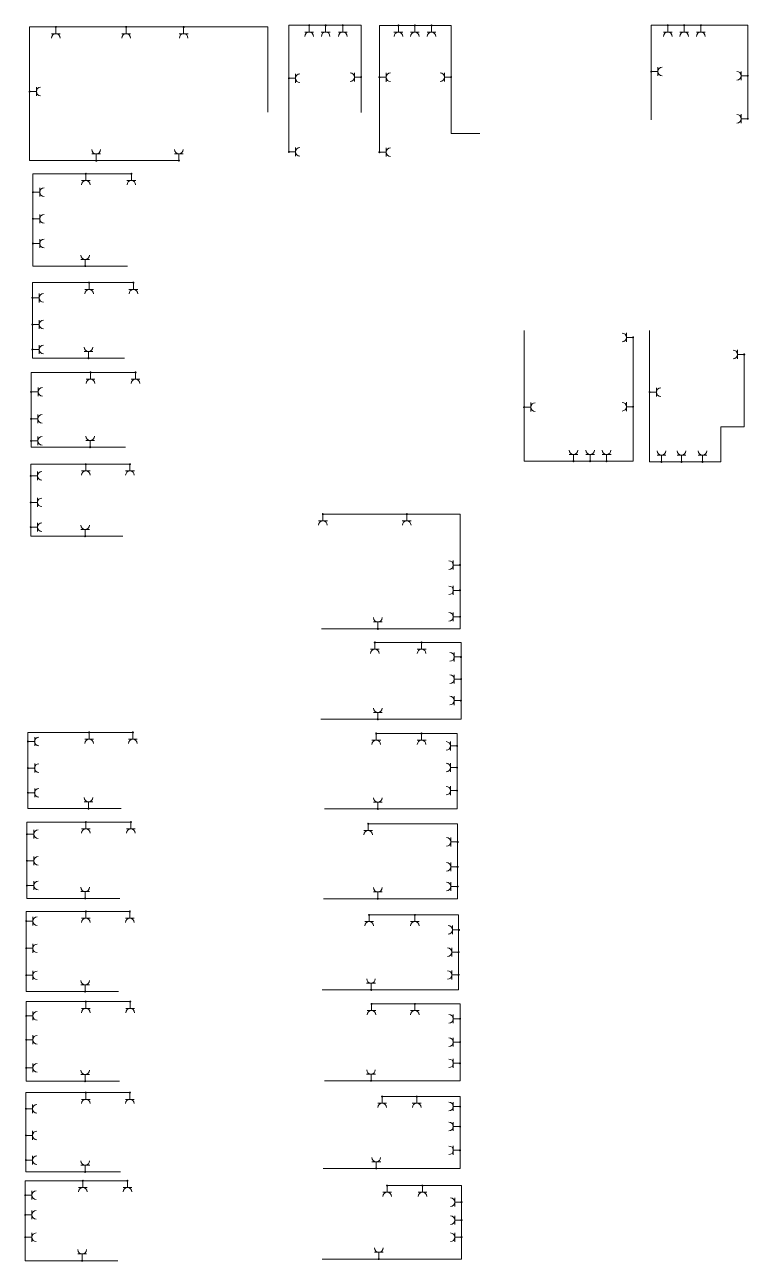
# Model space of a CAD drawing. Extents: x -17539 to 1421, y -3169 to 802964.
# Drawn here: x -17538.6 to -17474.3, y 802851.2 to 802961.1 of the extents above; entities that cross this region are included whole.
import ezdxf

# ---------------------------------------------------------------- set-up
doc = ezdxf.new("R2010")
doc.units = 0
doc.header["$LTSCALE"] = 25
doc.header["$MEASUREMENT"] = 0
doc.layers.get('0').update_dxf_attribs({"lineweight": 9})
doc.layers.add('Tomadas', color=3, linetype='Continuous', lineweight=9, true_color=0x00f500)

# ---------------------------------------------------------------- blocks, each defined once
blk = doc.blocks.new('Tomada')
for p, q in [((0, 0), (-0.97, 0)), ((0, 0.63), (0, 0)), ((0, 0), (0, -0.63))]:
    blk.add_line(p, q)
blk.add_arc((0.62, 0), 0.622, 90, 270)

msp = doc.modelspace()

# ---------------------------------------------------------------- hatches: boundary and pattern name
at = {"layer": 'Tomadas'}
h = msp.add_hatch(color=256, dxfattribs=at)
h.dxf.hatch_style = 1
h.paths.add_polyline_path([(-17535.78, 802960.91, 1), (-17535.88, 802960.91, 1)])
h = msp.add_hatch(color=256, dxfattribs=at)
h.dxf.hatch_style = 1
h.paths.add_polyline_path([(-17529.54, 802960.91, 1), (-17529.64, 802960.91, 1)])
h = msp.add_hatch(color=256, dxfattribs=at)
h.dxf.hatch_style = 1
h.paths.add_polyline_path([(-17524.44, 802960.91, 1), (-17524.53, 802960.91, 1)])
h = msp.add_hatch(color=256, dxfattribs=at)
h.dxf.hatch_style = 1
h.paths.add_polyline_path([(-17513.28, 802961.06, 1), (-17513.37, 802961.06, 1)])
h = msp.add_hatch(color=256, dxfattribs=at)
h.dxf.hatch_style = 1
h.paths.add_polyline_path([(-17511.82, 802961.06, 1), (-17511.91, 802961.06, 1)])
h = msp.add_hatch(color=256, dxfattribs=at)
h.dxf.hatch_style = 1
h.paths.add_polyline_path([(-17510.3, 802961.06, 1), (-17510.39, 802961.06, 1)])
h = msp.add_hatch(color=256, dxfattribs=at)
h.dxf.hatch_style = 1
h.paths.add_polyline_path([(-17505.36, 802961.05, 1), (-17505.45, 802961.05, 1)])
h = msp.add_hatch(color=256, dxfattribs=at)
h.dxf.hatch_style = 1
h.paths.add_polyline_path([(-17503.9, 802961.05, 1), (-17503.99, 802961.05, 1)])
h = msp.add_hatch(color=256, dxfattribs=at)
h.dxf.hatch_style = 1
h.paths.add_polyline_path([(-17502.4, 802961.05, 1), (-17502.49, 802961.05, 1)])
h = msp.add_hatch(color=256, dxfattribs=at)
h.dxf.hatch_style = 1
h.paths.add_polyline_path([(-17481.42, 802961.06, 1), (-17481.51, 802961.06, 1)])
h = msp.add_hatch(color=256, dxfattribs=at)
h.dxf.hatch_style = 1
h.paths.add_polyline_path([(-17479.96, 802961.06, 1), (-17480.05, 802961.06, 1)])
h = msp.add_hatch(color=256, dxfattribs=at)
h.dxf.hatch_style = 1
h.paths.add_polyline_path([(-17478.46, 802961.06, 1), (-17478.55, 802961.06, 1)])
h = msp.add_hatch(color=256, dxfattribs=at)
h.dxf.hatch_style = 1
h.paths.add_polyline_path([(-17515.09, 802956.35, 1), (-17515.18, 802956.35, 1)])
h = msp.add_hatch(color=256, dxfattribs=at)
h.dxf.hatch_style = 1
h.paths.add_polyline_path([(-17508.66, 802956.46, 1), (-17508.75, 802956.46, 1)])
h = msp.add_hatch(color=256, dxfattribs=at)
h.dxf.hatch_style = 1
h.paths.add_polyline_path([(-17507.04, 802956.44, 1), (-17507.14, 802956.44, 1)])
h = msp.add_hatch(color=256, dxfattribs=at)
h.dxf.hatch_style = 1
h.paths.add_polyline_path([(-17500.66, 802956.46, 1), (-17500.75, 802956.46, 1)])
h = msp.add_hatch(color=256, dxfattribs=at)
h.dxf.hatch_style = 1
h.paths.add_polyline_path([(-17482.88, 802956.95, 1), (-17482.98, 802956.95, 1)])
h = msp.add_hatch(color=256, dxfattribs=at)
h.dxf.hatch_style = 1
h.paths.add_polyline_path([(-17474.3, 802956.58, 1), (-17474.4, 802956.58, 1)])
h = msp.add_hatch(color=256, dxfattribs=at)
h.dxf.hatch_style = 1
h.paths.add_polyline_path([(-17538.12, 802955.17, 1), (-17538.21, 802955.17, 1)])
h = msp.add_hatch(color=256, dxfattribs=at)
h.dxf.hatch_style = 1
h.paths.add_polyline_path([(-17474.31, 802952.76, 1), (-17474.4, 802952.76, 1)])
h = msp.add_hatch(color=256, dxfattribs=at)
h.dxf.hatch_style = 1
h.paths.add_polyline_path([(-17515.09, 802949.81, 1), (-17515.18, 802949.81, 1)])
h = msp.add_hatch(color=256, dxfattribs=at)
h.dxf.hatch_style = 1
h.paths.add_polyline_path([(-17507.04, 802949.78, 1), (-17507.14, 802949.78, 1)])
h = msp.add_hatch(color=256, dxfattribs=at)
h.dxf.hatch_style = 1
h.paths.add_polyline_path([(-17532.21, 802949.03, 1), (-17532.3, 802949.03, 1)])
h = msp.add_hatch(color=256, dxfattribs=at)
h.dxf.hatch_style = 1
h.paths.add_polyline_path([(-17524.85, 802949.04, 1), (-17524.95, 802949.04, 1)])
h = msp.add_hatch(color=256, dxfattribs=at)
h.dxf.hatch_style = 1
h.paths.add_polyline_path([(-17533.14, 802947.87, 1), (-17533.23, 802947.87, 1)])
h = msp.add_hatch(color=256, dxfattribs=at)
h.dxf.hatch_style = 1
h.paths.add_polyline_path([(-17529.09, 802947.87, 1), (-17529.18, 802947.87, 1)])
h = msp.add_hatch(color=256, dxfattribs=at)
h.dxf.hatch_style = 1
h.paths.add_polyline_path([(-17537.82, 802946.23, 1), (-17537.92, 802946.23, 1)])
h = msp.add_hatch(color=256, dxfattribs=at)
h.dxf.hatch_style = 1
h.paths.add_polyline_path([(-17537.82, 802943.87, 1), (-17537.92, 802943.87, 1)])
h = msp.add_hatch(color=256, dxfattribs=at)
h.dxf.hatch_style = 1
h.paths.add_polyline_path([(-17537.82, 802941.67, 1), (-17537.92, 802941.67, 1)])
h = msp.add_hatch(color=256, dxfattribs=at)
h.dxf.hatch_style = 1
h.paths.add_polyline_path([(-17533.18, 802939.66, 1), (-17533.27, 802939.66, 1)])
h = msp.add_hatch(color=256, dxfattribs=at)
h.dxf.hatch_style = 1
h.paths.add_polyline_path([(-17532.84, 802938.2, 1), (-17532.93, 802938.2, 1)])
h = msp.add_hatch(color=256, dxfattribs=at)
h.dxf.hatch_style = 1
h.paths.add_polyline_path([(-17528.9, 802938.2, 1), (-17528.99, 802938.2, 1)])
h = msp.add_hatch(color=256, dxfattribs=at)
h.dxf.hatch_style = 1
h.paths.add_polyline_path([(-17537.88, 802936.83, 1), (-17537.97, 802936.83, 1)])
h = msp.add_hatch(color=256, dxfattribs=at)
h.dxf.hatch_style = 1
h.paths.add_polyline_path([(-17537.88, 802934.47, 1), (-17537.97, 802934.47, 1)])
h = msp.add_hatch(color=256, dxfattribs=at)
h.dxf.hatch_style = 1
h.paths.add_polyline_path([(-17484.49, 802933.33, 1), (-17484.58, 802933.33, 1)])
h = msp.add_hatch(color=256, dxfattribs=at)
h.dxf.hatch_style = 1
h.paths.add_polyline_path([(-17537.87, 802932.26, 1), (-17537.96, 802932.26, 1)])
h = msp.add_hatch(color=256, dxfattribs=at)
h.dxf.hatch_style = 1
h.paths.add_polyline_path([(-17532.88, 802931.48, 1), (-17532.97, 802931.48, 1)])
h = msp.add_hatch(color=256, dxfattribs=at)
h.dxf.hatch_style = 1
h.paths.add_polyline_path([(-17474.62, 802931.82, 1), (-17474.72, 802931.82, 1)])
h = msp.add_hatch(color=256, dxfattribs=at)
h.dxf.hatch_style = 1
h.paths.add_polyline_path([(-17532.71, 802930.22, 1), (-17532.8, 802930.22, 1)])
h = msp.add_hatch(color=256, dxfattribs=at)
h.dxf.hatch_style = 1
h.paths.add_polyline_path([(-17528.7, 802930.22, 1), (-17528.8, 802930.22, 1)])
h = msp.add_hatch(color=256, dxfattribs=at)
h.dxf.hatch_style = 1
h.paths.add_polyline_path([(-17537.99, 802928.48, 1), (-17538.09, 802928.48, 1)])
h = msp.add_hatch(color=256, dxfattribs=at)
h.dxf.hatch_style = 1
h.paths.add_polyline_path([(-17483.03, 802928.47, 1), (-17483.12, 802928.47, 1)])
h = msp.add_hatch(color=256, dxfattribs=at)
h.dxf.hatch_style = 1
h.paths.add_polyline_path([(-17494.19, 802927.14, 1), (-17494.28, 802927.14, 1)])
h = msp.add_hatch(color=256, dxfattribs=at)
h.dxf.hatch_style = 1
h.paths.add_polyline_path([(-17484.49, 802927.17, 1), (-17484.58, 802927.17, 1)])
h = msp.add_hatch(color=256, dxfattribs=at)
h.dxf.hatch_style = 1
h.paths.add_polyline_path([(-17537.99, 802926.09, 1), (-17538.08, 802926.09, 1)])
h = msp.add_hatch(color=256, dxfattribs=at)
h.dxf.hatch_style = 1
h.paths.add_polyline_path([(-17537.99, 802924.13, 1), (-17538.08, 802924.13, 1)])
h = msp.add_hatch(color=256, dxfattribs=at)
h.dxf.hatch_style = 1
h.paths.add_polyline_path([(-17532.75, 802923.57, 1), (-17532.84, 802923.57, 1)])
h = msp.add_hatch(color=256, dxfattribs=at)
h.dxf.hatch_style = 1
h.paths.add_polyline_path([(-17489.8, 802922.33, 1), (-17489.89, 802922.33, 1)])
h = msp.add_hatch(color=256, dxfattribs=at)
h.dxf.hatch_style = 1
h.paths.add_polyline_path([(-17488.3, 802922.33, 1), (-17488.39, 802922.33, 1)])
h = msp.add_hatch(color=256, dxfattribs=at)
h.dxf.hatch_style = 1
h.paths.add_polyline_path([(-17486.84, 802922.32, 1), (-17486.93, 802922.32, 1)])
h = msp.add_hatch(color=256, dxfattribs=at)
h.dxf.hatch_style = 1
h.paths.add_polyline_path([(-17481.98, 802922.26, 1), (-17482.07, 802922.26, 1)])
h = msp.add_hatch(color=256, dxfattribs=at)
h.dxf.hatch_style = 1
h.paths.add_polyline_path([(-17480.18, 802922.26, 1), (-17480.27, 802922.26, 1)])
h = msp.add_hatch(color=256, dxfattribs=at)
h.dxf.hatch_style = 1
h.paths.add_polyline_path([(-17478.33, 802922.26, 1), (-17478.42, 802922.26, 1)])
h = msp.add_hatch(color=256, dxfattribs=at)
h.dxf.hatch_style = 1
h.paths.add_polyline_path([(-17533.14, 802922.06, 1), (-17533.23, 802922.06, 1)])
h = msp.add_hatch(color=256, dxfattribs=at)
h.dxf.hatch_style = 1
h.paths.add_polyline_path([(-17529.21, 802922.06, 1), (-17529.3, 802922.06, 1)])
h = msp.add_hatch(color=256, dxfattribs=at)
h.dxf.hatch_style = 1
h.paths.add_polyline_path([(-17538.02, 802921.02, 1), (-17538.11, 802921.02, 1)])
h = msp.add_hatch(color=256, dxfattribs=at)
h.dxf.hatch_style = 1
h.paths.add_polyline_path([(-17538.02, 802918.67, 1), (-17538.11, 802918.67, 1)])
h = msp.add_hatch(color=256, dxfattribs=at)
h.dxf.hatch_style = 1
h.paths.add_polyline_path([(-17512.05, 802917.62, 1), (-17512.14, 802917.62, 1)])
h = msp.add_hatch(color=256, dxfattribs=at)
h.dxf.hatch_style = 1
h.paths.add_polyline_path([(-17504.71, 802917.62, 1), (-17504.62, 802917.62, 1)])
h = msp.add_hatch(color=256, dxfattribs=at)
h.dxf.hatch_style = 1
h.paths.add_polyline_path([(-17538.02, 802916.46, 1), (-17538.11, 802916.46, 1)])
h = msp.add_hatch(color=256, dxfattribs=at)
h.dxf.hatch_style = 1
h.paths.add_polyline_path([(-17533.18, 802915.66, 1), (-17533.27, 802915.66, 1)])
h = msp.add_hatch(color=256, dxfattribs=at)
h.dxf.hatch_style = 1
h.paths.add_polyline_path([(-17499.87, 802913.1, 1), (-17499.96, 802913.1, 1)])
h = msp.add_hatch(color=256, dxfattribs=at)
h.dxf.hatch_style = 1
h.paths.add_polyline_path([(-17499.87, 802910.85, 1), (-17499.96, 802910.85, 1)])
h = msp.add_hatch(color=256, dxfattribs=at)
h.dxf.hatch_style = 1
h.paths.add_polyline_path([(-17499.87, 802908.5, 1), (-17499.96, 802908.5, 1)])
h = msp.add_hatch(color=256, dxfattribs=at)
h.dxf.hatch_style = 1
h.paths.add_polyline_path([(-17507.18, 802907.43, 1), (-17507.27, 802907.43, 1)])
h = msp.add_hatch(color=256, dxfattribs=at)
h.dxf.hatch_style = 1
h.paths.add_polyline_path([(-17507.45, 802906.22, 1), (-17507.54, 802906.22, 1)])
h = msp.add_hatch(color=256, dxfattribs=at)
h.dxf.hatch_style = 1
h.paths.add_polyline_path([(-17503.29, 802906.22, 1), (-17503.38, 802906.22, 1)])
h = msp.add_hatch(color=256, dxfattribs=at)
h.dxf.hatch_style = 1
h.paths.add_polyline_path([(-17499.79, 802904.93, 1), (-17499.88, 802904.93, 1)])
h = msp.add_hatch(color=256, dxfattribs=at)
h.dxf.hatch_style = 1
h.paths.add_polyline_path([(-17499.79, 802902.96, 1), (-17499.88, 802902.96, 1)])
h = msp.add_hatch(color=256, dxfattribs=at)
h.dxf.hatch_style = 1
h.paths.add_polyline_path([(-17499.8, 802901.05, 1), (-17499.89, 802901.05, 1)])
h = msp.add_hatch(color=256, dxfattribs=at)
h.dxf.hatch_style = 1
h.paths.add_polyline_path([(-17507.18, 802899.39, 1), (-17507.27, 802899.39, 1)])
h = msp.add_hatch(color=256, dxfattribs=at)
h.dxf.hatch_style = 1
h.paths.add_polyline_path([(-17532.84, 802898.23, 1), (-17532.93, 802898.23, 1)])
h = msp.add_hatch(color=256, dxfattribs=at)
h.dxf.hatch_style = 1
h.paths.add_polyline_path([(-17528.95, 802898.23, 1), (-17529.04, 802898.23, 1)])
h = msp.add_hatch(color=256, dxfattribs=at)
h.dxf.hatch_style = 1
h.paths.add_polyline_path([(-17507.31, 802898.13, 1), (-17507.4, 802898.13, 1)])
h = msp.add_hatch(color=256, dxfattribs=at)
h.dxf.hatch_style = 1
h.paths.add_polyline_path([(-17503.29, 802898.13, 1), (-17503.38, 802898.13, 1)])
h = msp.add_hatch(color=256, dxfattribs=at)
h.dxf.hatch_style = 1
h.paths.add_polyline_path([(-17538.27, 802897.42, 1), (-17538.36, 802897.42, 1)])
h = msp.add_hatch(color=256, dxfattribs=at)
h.dxf.hatch_style = 1
h.paths.add_polyline_path([(-17500.13, 802897.02, 1), (-17500.23, 802897.02, 1)])
h = msp.add_hatch(color=256, dxfattribs=at)
h.dxf.hatch_style = 1
h.paths.add_polyline_path([(-17538.27, 802895.06, 1), (-17538.36, 802895.06, 1)])
h = msp.add_hatch(color=256, dxfattribs=at)
h.dxf.hatch_style = 1
h.paths.add_polyline_path([(-17500.13, 802895.1, 1), (-17500.23, 802895.1, 1)])
h = msp.add_hatch(color=256, dxfattribs=at)
h.dxf.hatch_style = 1
h.paths.add_polyline_path([(-17538.27, 802892.86, 1), (-17538.36, 802892.86, 1)])
h = msp.add_hatch(color=256, dxfattribs=at)
h.dxf.hatch_style = 1
h.paths.add_polyline_path([(-17500.13, 802893.05, 1), (-17500.23, 802893.05, 1)])
h = msp.add_hatch(color=256, dxfattribs=at)
h.dxf.hatch_style = 1
h.paths.add_polyline_path([(-17532.88, 802891.45, 1), (-17532.97, 802891.45, 1)])
h = msp.add_hatch(color=256, dxfattribs=at)
h.dxf.hatch_style = 1
h.paths.add_polyline_path([(-17507.18, 802891.43, 1), (-17507.27, 802891.43, 1)])
h = msp.add_hatch(color=256, dxfattribs=at)
h.dxf.hatch_style = 1
h.paths.add_polyline_path([(-17533.14, 802890.26, 1), (-17533.23, 802890.26, 1)])
h = msp.add_hatch(color=256, dxfattribs=at)
h.dxf.hatch_style = 1
h.paths.add_polyline_path([(-17529.12, 802890.26, 1), (-17529.21, 802890.26, 1)])
h = msp.add_hatch(color=256, dxfattribs=at)
h.dxf.hatch_style = 1
h.paths.add_polyline_path([(-17508.03, 802890.11), (-17508.08, 802890.11), (-17508.08, 802890.06, 0.414214)])
h.paths.add_polyline_path([(-17508.13, 802890.11, 0.414214), (-17508.08, 802890.06), (-17508.08, 802890.11), (-17508.03, 802890.11, 1)])
h = msp.add_hatch(color=256, dxfattribs=at)
h.dxf.hatch_style = 1
h.paths.add_polyline_path([(-17538.36, 802889.18, 1), (-17538.45, 802889.18, 1)])
h = msp.add_hatch(color=256, dxfattribs=at)
h.dxf.hatch_style = 1
h.paths.add_polyline_path([(-17500.08, 802888.49, 1), (-17500.18, 802888.49, 1)])
h = msp.add_hatch(color=256, dxfattribs=at)
h.dxf.hatch_style = 1
h.paths.add_polyline_path([(-17538.36, 802886.82, 1), (-17538.45, 802886.82, 1)])
h = msp.add_hatch(color=256, dxfattribs=at)
h.dxf.hatch_style = 1
h.paths.add_polyline_path([(-17500.08, 802886.28, 1), (-17500.18, 802886.28, 1)])
h = msp.add_hatch(color=256, dxfattribs=at)
h.dxf.hatch_style = 1
h.paths.add_polyline_path([(-17538.45, 802884.62, 1), (-17538.36, 802884.62, 1)])
h = msp.add_hatch(color=256, dxfattribs=at)
h.dxf.hatch_style = 1
h.paths.add_polyline_path([(-17500.08, 802884.53, 1), (-17500.18, 802884.53, 1)])
h = msp.add_hatch(color=256, dxfattribs=at)
h.dxf.hatch_style = 1
h.paths.add_polyline_path([(-17533.27, 802883.48, 1), (-17533.18, 802883.48, 1)])
h = msp.add_hatch(color=256, dxfattribs=at)
h.dxf.hatch_style = 1
h.paths.add_polyline_path([(-17507.18, 802883.45, 1), (-17507.27, 802883.45, 1)])
h = msp.add_hatch(color=256, dxfattribs=at)
h.dxf.hatch_style = 1
h.paths.add_polyline_path([(-17533.14, 802882.31, 1), (-17533.23, 802882.31, 1)])
h = msp.add_hatch(color=256, dxfattribs=at)
h.dxf.hatch_style = 1
h.paths.add_polyline_path([(-17529.22, 802882.31, 1), (-17529.31, 802882.31, 1)])
h = msp.add_hatch(color=256, dxfattribs=at)
h.dxf.hatch_style = 1
h.paths.add_polyline_path([(-17507.95, 802882.01, 1), (-17508.05, 802882.01, 1)])
h = msp.add_hatch(color=256, dxfattribs=at)
h.dxf.hatch_style = 1
h.paths.add_polyline_path([(-17503.89, 802882.01, 1), (-17503.98, 802882.01, 1)])
h = msp.add_hatch(color=256, dxfattribs=at)
h.dxf.hatch_style = 1
h.paths.add_polyline_path([(-17538.42, 802881.46, 1), (-17538.51, 802881.46, 1)])
h = msp.add_hatch(color=256, dxfattribs=at)
h.dxf.hatch_style = 1
h.paths.add_polyline_path([(-17499.96, 802880.68, 1), (-17500.05, 802880.68, 1)])
h = msp.add_hatch(color=256, dxfattribs=at)
h.dxf.hatch_style = 1
h.paths.add_polyline_path([(-17538.42, 802879.04, 1), (-17538.51, 802879.04, 1)])
h = msp.add_hatch(color=256, dxfattribs=at)
h.dxf.hatch_style = 1
h.paths.add_polyline_path([(-17500, 802878.69, 1), (-17500.1, 802878.69, 1)])
h = msp.add_hatch(color=256, dxfattribs=at)
h.dxf.hatch_style = 1
h.paths.add_polyline_path([(-17538.51, 802876.64, 1), (-17538.42, 802876.64, 1)])
h = msp.add_hatch(color=256, dxfattribs=at)
h.dxf.hatch_style = 1
h.paths.add_polyline_path([(-17500, 802876.67, 1), (-17500.1, 802876.67, 1)])
h = msp.add_hatch(color=256, dxfattribs=at)
h.dxf.hatch_style = 1
h.paths.add_polyline_path([(-17533.18, 802875.2, 1), (-17533.27, 802875.2, 1)])
h = msp.add_hatch(color=256, dxfattribs=at)
h.dxf.hatch_style = 1
h.paths.add_polyline_path([(-17507.78, 802875.35, 1), (-17507.87, 802875.35, 1)])
h = msp.add_hatch(color=256, dxfattribs=at)
h.dxf.hatch_style = 1
h.paths.add_polyline_path([(-17533.14, 802874.31, 1), (-17533.23, 802874.31, 1)])
h = msp.add_hatch(color=256, dxfattribs=at)
h.dxf.hatch_style = 1
h.paths.add_polyline_path([(-17529.19, 802874.31, 1), (-17529.28, 802874.31, 1)])
h = msp.add_hatch(color=256, dxfattribs=at)
h.dxf.hatch_style = 1
h.paths.add_polyline_path([(-17507.74, 802874.1, 1), (-17507.83, 802874.1, 1)])
h = msp.add_hatch(color=256, dxfattribs=at)
h.dxf.hatch_style = 1
h.paths.add_polyline_path([(-17503.89, 802874.1, 1), (-17503.98, 802874.1, 1)])
h = msp.add_hatch(color=256, dxfattribs=at)
h.dxf.hatch_style = 1
h.paths.add_polyline_path([(-17538.43, 802873.03, 1), (-17538.52, 802873.03, 1)])
h = msp.add_hatch(color=256, dxfattribs=at)
h.dxf.hatch_style = 1
h.paths.add_polyline_path([(-17499.88, 802872.78, 1), (-17499.97, 802872.78, 1)])
h = msp.add_hatch(color=256, dxfattribs=at)
h.dxf.hatch_style = 1
h.paths.add_polyline_path([(-17538.43, 802870.92, 1), (-17538.52, 802870.92, 1)])
h = msp.add_hatch(color=256, dxfattribs=at)
h.dxf.hatch_style = 1
h.paths.add_polyline_path([(-17499.88, 802870.71, 1), (-17499.97, 802870.71, 1)])
h = msp.add_hatch(color=256, dxfattribs=at)
h.dxf.hatch_style = 1
h.paths.add_polyline_path([(-17538.52, 802868.42, 1), (-17538.43, 802868.42, 1)])
h = msp.add_hatch(color=256, dxfattribs=at)
h.dxf.hatch_style = 1
h.paths.add_polyline_path([(-17499.88, 802868.82, 1), (-17499.97, 802868.82, 1)])
h = msp.add_hatch(color=256, dxfattribs=at)
h.dxf.hatch_style = 1
h.paths.add_polyline_path([(-17533.18, 802867.23, 1), (-17533.27, 802867.23, 1)])
h = msp.add_hatch(color=256, dxfattribs=at)
h.dxf.hatch_style = 1
h.paths.add_polyline_path([(-17533.14, 802866.22, 1), (-17533.23, 802866.22, 1)])
h = msp.add_hatch(color=256, dxfattribs=at)
h.dxf.hatch_style = 1
h.paths.add_polyline_path([(-17529.21, 802866.22, 1), (-17529.3, 802866.22, 1)])
h = msp.add_hatch(color=256, dxfattribs=at)
h.dxf.hatch_style = 1
h.paths.add_polyline_path([(-17507.78, 802867.27, 1), (-17507.87, 802867.27, 1)])
h = msp.add_hatch(color=256, dxfattribs=at)
h.dxf.hatch_style = 1
h.paths.add_polyline_path([(-17506.79, 802865.87, 1), (-17506.89, 802865.87, 1)])
h = msp.add_hatch(color=256, dxfattribs=at)
h.dxf.hatch_style = 1
h.paths.add_polyline_path([(-17503.72, 802865.87, 1), (-17503.81, 802865.87, 1)])
h = msp.add_hatch(color=256, dxfattribs=at)
h.dxf.hatch_style = 1
h.paths.add_polyline_path([(-17538.55, 802864.78, 1), (-17538.45, 802864.78, 1)])
h = msp.add_hatch(color=256, dxfattribs=at)
h.dxf.hatch_style = 1
h.paths.add_polyline_path([(-17499.87, 802864.98, 1), (-17499.96, 802864.98, 1)])
h = msp.add_hatch(color=256, dxfattribs=at)
h.dxf.hatch_style = 1
h.paths.add_polyline_path([(-17499.87, 802863.2, 1), (-17499.96, 802863.2, 1)])
h = msp.add_hatch(color=256, dxfattribs=at)
h.dxf.hatch_style = 1
h.paths.add_polyline_path([(-17538.55, 802862.42, 1), (-17538.45, 802862.42, 1)])
h = msp.add_hatch(color=256, dxfattribs=at)
h.dxf.hatch_style = 1
h.paths.add_polyline_path([(-17499.87, 802861.09, 1), (-17499.96, 802861.09, 1)])
h = msp.add_hatch(color=256, dxfattribs=at)
h.dxf.hatch_style = 1
h.paths.add_polyline_path([(-17538.55, 802860.22, 1), (-17538.45, 802860.22, 1)])
h = msp.add_hatch(color=256, dxfattribs=at)
h.dxf.hatch_style = 1
h.paths.add_polyline_path([(-17533.17, 802859.17, 1), (-17533.27, 802859.17, 1)])
h = msp.add_hatch(color=256, dxfattribs=at)
h.dxf.hatch_style = 1
h.paths.add_polyline_path([(-17507.31, 802859.48, 1), (-17507.4, 802859.48, 1)])
h = msp.add_hatch(color=256, dxfattribs=at)
h.dxf.hatch_style = 1
h.paths.add_polyline_path([(-17533.41, 802858.39, 1), (-17533.5, 802858.39, 1)])
h = msp.add_hatch(color=256, dxfattribs=at)
h.dxf.hatch_style = 1
h.paths.add_polyline_path([(-17529.53, 802858.39, 1), (-17529.44, 802858.39, 1)])
h = msp.add_hatch(color=256, dxfattribs=at)
h.dxf.hatch_style = 1
h.paths.add_polyline_path([(-17506.36, 802857.96, 1), (-17506.45, 802857.96, 1)])
h = msp.add_hatch(color=256, dxfattribs=at)
h.dxf.hatch_style = 1
h.paths.add_polyline_path([(-17503.21, 802857.96, 1), (-17503.3, 802857.96, 1)])
h = msp.add_hatch(color=256, dxfattribs=at)
h.dxf.hatch_style = 1
h.paths.add_polyline_path([(-17538.51, 802857.1, 1), (-17538.6, 802857.1, 1)])
h = msp.add_hatch(color=256, dxfattribs=at)
h.dxf.hatch_style = 1
h.paths.add_polyline_path([(-17499.74, 802856.49, 1), (-17499.83, 802856.49, 1)])
h = msp.add_hatch(color=256, dxfattribs=at)
h.dxf.hatch_style = 1
h.paths.add_polyline_path([(-17538.6, 802855.35, 1), (-17538.51, 802855.35, 1)])
h = msp.add_hatch(color=256, dxfattribs=at)
h.dxf.hatch_style = 1
h.paths.add_polyline_path([(-17499.74, 802854.89, 1), (-17499.83, 802854.89, 1)])
h = msp.add_hatch(color=256, dxfattribs=at)
h.dxf.hatch_style = 1
h.paths.add_polyline_path([(-17538.51, 802853.36, 1), (-17538.6, 802853.36, 1)])
h = msp.add_hatch(color=256, dxfattribs=at)
h.dxf.hatch_style = 1
h.paths.add_polyline_path([(-17499.74, 802853.36, 1), (-17499.83, 802853.36, 1)])
h = msp.add_hatch(color=256, dxfattribs=at)
h.dxf.hatch_style = 1
h.paths.add_polyline_path([(-17533.45, 802851.28, 1), (-17533.54, 802851.28, 1)])
h = msp.add_hatch(color=256, dxfattribs=at)
h.dxf.hatch_style = 1
h.paths.add_polyline_path([(-17507.09, 802851.43, 1), (-17507.18, 802851.43, 1)])

# ---------------------------------------------------------------- linework, layer by layer
for p, q in [((-17517.01, 802960.91), (-17538.17, 802960.91)), ((-17538.17, 802960.91), (-17538.17, 802949.04)), ((-17517.01, 802953.34), (-17517.01, 802960.91)), ((-17508.71, 802961.06), (-17515.13, 802961.06)), ((-17515.13, 802961.06), (-17515.13, 802949.81)), ((-17508.71, 802953.32), (-17508.71, 802961.06)), ((-17500.71, 802961.05), (-17507.09, 802961.05)), ((-17507.09, 802961.05), (-17507.09, 802949.78)), ((-17500.71, 802951.44), (-17500.71, 802961.05)), ((-17482.92, 802952.66), (-17482.92, 802961.06)), ((-17482.92, 802961.06), (-17474.35, 802961.06)), ((-17474.35, 802961.06), (-17474.35, 802952.76)), ((-17500.71, 802951.44), (-17498.16, 802951.44)), ((-17538.17, 802949.04), (-17524.9, 802949.04)), ((-17537.87, 802939.66), (-17537.87, 802947.87)), ((-17537.87, 802947.87), (-17529.13, 802947.87)), ((-17529.47, 802939.66), (-17537.87, 802939.66)), ((-17537.92, 802931.48), (-17537.92, 802938.2)), ((-17537.92, 802938.2), (-17528.95, 802938.2)), ((-17494.23, 802933.94), (-17494.23, 802922.33)), ((-17484.54, 802922.33), (-17484.54, 802933.33)), ((-17483.07, 802933.94), (-17483.07, 802922.26)), ((-17529.73, 802931.48), (-17537.92, 802931.48)), ((-17474.67, 802925.39), (-17474.67, 802931.77)), ((-17538.04, 802923.57), (-17538.04, 802930.22)), ((-17538.04, 802930.22), (-17528.75, 802930.22)), ((-17476.75, 802922.26), (-17476.75, 802925.39)), ((-17476.75, 802925.39), (-17474.67, 802925.39)), ((-17529.64, 802923.57), (-17538.04, 802923.57)), ((-17494.23, 802922.33), (-17484.54, 802922.33)), ((-17538.07, 802915.66), (-17538.07, 802922.06)), ((-17538.07, 802922.06), (-17529.25, 802922.06)), ((-17483.07, 802922.26), (-17476.75, 802922.26)), ((-17499.92, 802917.62), (-17512.1, 802917.62)), ((-17499.92, 802907.43), (-17499.92, 802917.62)), ((-17529.9, 802915.66), (-17538.07, 802915.66)), ((-17512.24, 802907.43), (-17499.92, 802907.43)), ((-17499.83, 802906.22), (-17507.49, 802906.22)), ((-17499.83, 802899.39), (-17499.83, 802906.22)), ((-17512.29, 802899.39), (-17499.83, 802899.39)), ((-17538.32, 802891.45), (-17538.32, 802898.23)), ((-17538.32, 802898.23), (-17528.99, 802898.23)), ((-17500.18, 802898.13), (-17507.36, 802898.13)), ((-17500.18, 802891.43), (-17500.18, 802898.13)), ((-17530.03, 802891.45), (-17538.32, 802891.45)), ((-17511.96, 802891.43), (-17500.18, 802891.43)), ((-17538.41, 802883.48), (-17538.41, 802890.26)), ((-17538.41, 802890.26), (-17529.17, 802890.26)), ((-17500.13, 802890.11), (-17508.08, 802890.11)), ((-17500.13, 802883.45), (-17500.13, 802890.11)), ((-17530.14, 802883.48), (-17538.41, 802883.48)), ((-17512.05, 802883.45), (-17500.13, 802883.45)), ((-17538.47, 802875.2), (-17538.47, 802882.31)), ((-17538.47, 802882.31), (-17529.27, 802882.31)), ((-17530.27, 802875.2), (-17538.47, 802875.2)), ((-17538.47, 802867.23), (-17538.47, 802874.31)), ((-17538.47, 802874.31), (-17529.23, 802874.31)), ((-17499.92, 802874.1), (-17507.78, 802874.1)), ((-17499.92, 802867.27), (-17499.92, 802874.1)), ((-17530.17, 802867.23), (-17538.47, 802867.23)), ((-17511.96, 802867.27), (-17499.92, 802867.27)), ((-17538.5, 802859.17), (-17538.5, 802866.22)), ((-17538.5, 802866.22), (-17529.26, 802866.22)), ((-17499.92, 802865.87), (-17506.84, 802865.87)), ((-17499.92, 802859.48), (-17499.92, 802865.87)), ((-17530.1, 802859.17), (-17538.5, 802859.17)), ((-17512.09, 802859.48), (-17499.92, 802859.48)), ((-17538.56, 802851.28), (-17538.56, 802858.39)), ((-17538.56, 802858.39), (-17529.48, 802858.39)), ((-17499.79, 802857.96), (-17506.4, 802857.96)), ((-17499.79, 802851.43), (-17499.79, 802857.96)), ((-17530.32, 802851.28), (-17538.56, 802851.28)), ((-17512.18, 802851.43), (-17499.79, 802851.43))]:
    msp.add_line(p, q, dxfattribs=at)
msp.add_lwpolyline([(-17512.16, 802875.35), (-17500.05, 802875.35), (-17500.05, 802882.01), (-17508, 802882.01)], dxfattribs=at)
for centre in [(-17535.83, 802960.91), (-17529.59, 802960.91), (-17524.48, 802960.91), (-17513.32, 802961.06), (-17511.86, 802961.06), (-17510.34, 802961.06), (-17505.4, 802961.05), (-17503.94, 802961.05), (-17502.45, 802961.05), (-17481.46, 802961.06), (-17480, 802961.06), (-17478.51, 802961.06), (-17515.13, 802956.35), (-17508.71, 802956.46), (-17507.09, 802956.44), (-17500.71, 802956.46), (-17482.93, 802956.95), (-17474.35, 802956.58), (-17538.17, 802955.17), (-17474.35, 802952.76), (-17515.13, 802949.81), (-17507.09, 802949.78), (-17532.25, 802949.03), (-17524.9, 802949.04), (-17533.18, 802947.87), (-17529.13, 802947.87), (-17537.87, 802946.23), (-17537.87, 802943.87), (-17537.87, 802941.67), (-17533.23, 802939.66), (-17532.88, 802938.2), (-17528.95, 802938.2), (-17537.92, 802936.83), (-17537.92, 802934.47), (-17484.54, 802933.33), (-17537.92, 802932.26), (-17532.93, 802931.48), (-17474.67, 802931.82), (-17532.75, 802930.22), (-17528.75, 802930.22), (-17538.04, 802928.48), (-17483.07, 802928.47), (-17494.23, 802927.14), (-17484.54, 802927.17), (-17538.04, 802926.09), (-17538.04, 802924.13), (-17532.79, 802923.57), (-17489.84, 802922.33), (-17488.35, 802922.33), (-17486.89, 802922.32), (-17482.02, 802922.26), (-17480.23, 802922.26), (-17478.37, 802922.26), (-17533.18, 802922.06), (-17529.25, 802922.06), (-17538.07, 802921.02), (-17538.07, 802918.67), (-17512.1, 802917.62), (-17504.66, 802917.62), (-17538.07, 802916.46), (-17533.23, 802915.66), (-17499.92, 802913.1), (-17499.92, 802910.85), (-17499.92, 802908.5), (-17507.23, 802907.43), (-17507.49, 802906.22), (-17503.33, 802906.22), (-17499.83, 802904.93), (-17499.83, 802902.96), (-17499.84, 802901.05), (-17507.23, 802899.39), (-17532.88, 802898.23), (-17528.99, 802898.23), (-17507.36, 802898.13), (-17503.33, 802898.13), (-17538.32, 802897.42), (-17500.18, 802897.02), (-17538.32, 802895.06), (-17500.18, 802895.1), (-17538.32, 802892.86), (-17500.18, 802893.05), (-17532.93, 802891.45), (-17507.23, 802891.43), (-17533.18, 802890.26), (-17529.17, 802890.26), (-17508.08, 802890.11), (-17538.41, 802889.18), (-17500.13, 802888.49), (-17538.41, 802886.82), (-17500.13, 802886.28), (-17538.41, 802884.62), (-17500.13, 802884.53), (-17533.23, 802883.48), (-17507.23, 802883.45), (-17533.18, 802882.31), (-17529.27, 802882.31), (-17508, 802882.01), (-17503.93, 802882.01), (-17538.47, 802881.46), (-17500, 802880.68), (-17538.47, 802879.04), (-17500.05, 802878.69), (-17538.47, 802876.64), (-17500.05, 802876.67), (-17533.23, 802875.2), (-17507.83, 802875.35), (-17533.18, 802874.31), (-17529.23, 802874.31), (-17507.78, 802874.1), (-17503.93, 802874.1), (-17538.47, 802873.03), (-17499.92, 802872.78), (-17538.47, 802870.92), (-17499.92, 802870.71), (-17538.47, 802868.42), (-17499.92, 802868.82), (-17533.23, 802867.23), (-17533.18, 802866.22), (-17529.26, 802866.22), (-17507.83, 802867.27), (-17506.84, 802865.87), (-17503.77, 802865.87), (-17538.5, 802864.78), (-17499.92, 802864.98), (-17499.92, 802863.2), (-17538.5, 802862.42), (-17499.92, 802861.09), (-17538.5, 802860.22), (-17533.22, 802859.17), (-17507.36, 802859.48), (-17533.45, 802858.39), (-17529.48, 802858.39), (-17506.4, 802857.96), (-17503.26, 802857.96), (-17538.56, 802857.1), (-17499.79, 802856.49), (-17538.56, 802855.35), (-17499.79, 802854.89), (-17538.56, 802853.36), (-17499.79, 802853.36), (-17533.5, 802851.28), (-17507.14, 802851.43)]:
    msp.add_circle(centre, 0.0466, dxfattribs=at)

# ---------------------------------------------------------------- block references
at = {"layer": 'Tomadas', "xscale": 0.6170314054757464, "yscale": 0.6170314054757464, "zscale": 0.6170314054757464}
for p, rotation in [((-17535.83, 802960.31), 270), ((-17529.59, 802960.31), 270), ((-17524.48, 802960.31), 270), ((-17513.32, 802960.46), 270), ((-17511.86, 802960.46), 270), ((-17510.34, 802960.46), 270), ((-17505.4, 802960.44), 270), ((-17503.94, 802960.44), 270), ((-17502.45, 802960.44), 270), ((-17481.46, 802960.46), 270), ((-17480, 802960.46), 270), ((-17478.51, 802960.46), 270), ((-17509.31, 802956.46), 180), ((-17501.31, 802956.46), 180), ((-17474.95, 802956.58), 180), ((-17474.95, 802952.76), 180), ((-17532.25, 802949.63), 89.99999999999999), ((-17524.9, 802949.64), 89.99999999999999), ((-17533.18, 802947.26), 270), ((-17529.13, 802947.26), 270), ((-17533.23, 802940.26), 89.99999999999999), ((-17532.88, 802937.59), 270), ((-17528.95, 802937.59), 270), ((-17485.14, 802933.33), 180), ((-17532.93, 802932.08), 89.99999999999999), ((-17475.27, 802931.82), 180), ((-17532.75, 802929.62), 270), ((-17528.75, 802929.62), 270), ((-17485.14, 802927.17), 180), ((-17532.79, 802924.17), 89.99999999999999), ((-17489.84, 802922.93), 89.99999999999999), ((-17488.35, 802922.93), 89.99999999999999), ((-17486.89, 802922.93), 89.99999999999999), ((-17482.02, 802922.86), 89.99999999999999), ((-17480.23, 802922.86), 89.99999999999999), ((-17478.37, 802922.86), 89.99999999999999), ((-17533.18, 802921.46), 270), ((-17529.25, 802921.46), 270), ((-17512.1, 802917.02), 270), ((-17504.66, 802917.02), 270), ((-17533.23, 802916.26), 89.99999999999999), ((-17500.52, 802913.1), 180), ((-17500.52, 802910.85), 180), ((-17507.23, 802908.04), 89.99999999999999), ((-17500.52, 802908.5), 180), ((-17507.49, 802905.62), 270), ((-17503.33, 802905.62), 270), ((-17500.43, 802904.93), 180), ((-17500.43, 802902.96), 180), ((-17500.44, 802901.05), 180), ((-17507.23, 802899.99), 89.99999999999999), ((-17532.88, 802897.63), 270), ((-17528.99, 802897.63), 270), ((-17507.36, 802897.53), 270), ((-17503.33, 802897.53), 270), ((-17500.78, 802897.02), 180), ((-17500.78, 802895.1), 180), ((-17500.78, 802893.05), 180), ((-17532.93, 802892.05), 89.99999999999999), ((-17507.23, 802892.03), 89.99999999999999), ((-17533.18, 802889.66), 270), ((-17529.17, 802889.66), 270), ((-17508.08, 802889.51), 270), ((-17500.73, 802888.49), 180), ((-17500.73, 802886.28), 180), ((-17500.73, 802884.53), 180), ((-17533.23, 802884.08), 89.99999999999999), ((-17507.23, 802884.05), 89.99999999999999), ((-17533.18, 802881.71), 270), ((-17529.27, 802881.71), 270), ((-17508, 802881.41), 270), ((-17503.93, 802881.41), 270), ((-17500.6, 802880.68), 180), ((-17500.65, 802878.69), 180), ((-17533.23, 802875.8), 89.99999999999999), ((-17507.83, 802875.95), 89.99999999999999), ((-17500.65, 802876.67), 180), ((-17533.18, 802873.7), 270), ((-17529.23, 802873.7), 270), ((-17507.78, 802873.5), 270), ((-17503.93, 802873.5), 270), ((-17500.52, 802872.78), 180), ((-17500.52, 802870.71), 180), ((-17500.52, 802868.82), 180), ((-17533.23, 802867.83), 89.99999999999999), ((-17507.83, 802867.87), 89.99999999999999), ((-17533.18, 802865.62), 270), ((-17529.26, 802865.62), 270), ((-17506.84, 802865.27), 270), ((-17503.77, 802865.27), 270), ((-17500.52, 802864.98), 180), ((-17500.52, 802863.2), 180), ((-17500.52, 802861.09), 180), ((-17533.22, 802859.77), 89.99999999999999), ((-17507.36, 802860.08), 89.99999999999999), ((-17533.45, 802857.79), 270), ((-17529.48, 802857.79), 270), ((-17506.4, 802857.36), 270), ((-17503.26, 802857.36), 270), ((-17500.39, 802856.49), 180), ((-17500.39, 802854.89), 180), ((-17500.39, 802853.36), 180), ((-17533.5, 802851.88), 89.99999999999999), ((-17507.14, 802852.03), 89.99999999999999)]:
    msp.add_blockref('Tomada', p, dxfattribs=dict(at, rotation=rotation))
for p in [(-17514.53, 802956.35), (-17506.49, 802956.44), (-17482.33, 802956.95), (-17537.57, 802955.17), (-17514.53, 802949.81), (-17506.49, 802949.78), (-17537.27, 802946.23), (-17537.27, 802943.87), (-17537.27, 802941.67), (-17537.32, 802936.83), (-17537.32, 802934.47), (-17537.32, 802932.26), (-17537.41, 802928.48), (-17482.47, 802928.47), (-17493.63, 802927.14), (-17537.44, 802926.09), (-17537.44, 802924.13), (-17537.47, 802921.02), (-17537.47, 802918.67), (-17537.47, 802916.46), (-17537.72, 802897.42), (-17537.72, 802895.06), (-17537.72, 802892.86), (-17537.8, 802889.18), (-17537.8, 802886.82), (-17537.8, 802884.62), (-17537.87, 802881.46), (-17537.87, 802879.04), (-17537.87, 802876.64), (-17537.87, 802873.03), (-17537.87, 802870.92), (-17537.87, 802868.42), (-17537.9, 802864.78), (-17537.9, 802862.42), (-17537.9, 802860.22), (-17537.96, 802857.1), (-17537.96, 802855.35), (-17537.96, 802853.36)]:
    msp.add_blockref('Tomada', p, dxfattribs=at)

doc.saveas('drawing.dxf')
